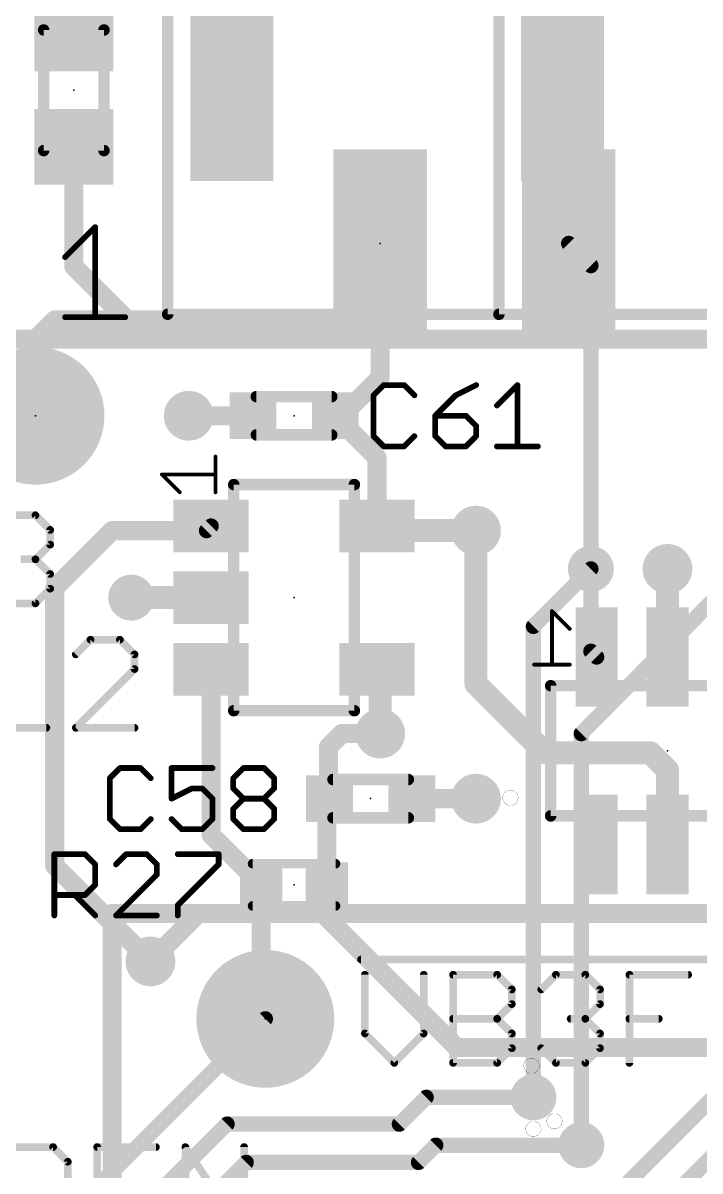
# Model space of a CAD drawing. Extents: x -18 to 144, y -21 to 125.
# Drawn here: x 34.89 to 43.87, y 83.45 to 98.68 of the extents above; entities that cross this region are included whole.
import ezdxf

# ---------------------------------------------------------------- set-up
doc = ezdxf.new("R2010")
doc.units = 0
for name, color, linetype in [('1', 251, 'CONTINUOUS'), ('114', 4, 'CONTINUOUS'), ('15', 251, 'CONTINUOUS'), ('16', 175, 'CONTINUOUS'), ('17', 1, 'CONTINUOUS'), ('18', 82, 'CONTINUOUS'), ('21', 253, 'CONTINUOUS'), ('22', 251, 'CONTINUOUS'), ('23', 7, 'CONTINUOUS'), ('24', 7, 'CONTINUOUS'), ('25', 253, 'CONTINUOUS'), ('27', 251, 'CONTINUOUS')]:
    doc.layers.add(name, color=color, linetype=linetype)

# ---------------------------------------------------------------- blocks, each defined once
blk = doc.blocks.new('ROUNDP')
at = {"const_width": 0.5}
blk.add_lwpolyline([(0, -0.25, 1), (0, 0.25, 1), (0, -0.25)], format="xyb", dxfattribs=at)
blk = doc.blocks.new('RECT')
blk.add_solid([(-0.5, -0.5), (0.5, -0.5), (-0.5, 0.5), (0.5, 0.5)])
blk = doc.blocks.new('ROUNDV')
at = {"const_width": 0.5}
blk.add_lwpolyline([(0, -0.25, 1), (0, 0.25, 1), (0, -0.25)], format="xyb", dxfattribs=at)

msp = doc.modelspace()

# ---------------------------------------------------------------- linework, layer by layer
at = {"layer": '1'}
for points, const_width in [([(35.56, 98.54), (35.56, 99.5426)], 0.254), ([(35.56, 97.04), (35.56, 95.4532)], 0.254), ([(39.624, 95.25), (39.624, 95.758)], 0.254), ([(42.124, 95.758), (42.418, 95.464)], 0.2032), ([(35.56, 95.4532), (36.2712, 94.742)], 0.254), ([(42.418, 95.464), (42.418, 91.44)], 0.2032), ([(39.116, 94.742), (39.624, 95.25)], 0.254), ([(39.624, 93.98), (39.624, 95.25)], 0.254), ([(35.306, 94.742), (35.052, 94.488)], 0.254), ([(35.306, 94.742), (36.2712, 94.742)], 0.254), ([(36.2712, 94.742), (39.116, 94.742)], 0.254), ([(35.052, 94.488), (35.052, 93.472)], 0.254), ([(39.116, 93.472), (39.624, 93.98)], 0.254), ([(37.9349, 93.472), (37.084, 93.472)], 0.254), ([(39.0271, 93.472), (39.116, 93.472)], 0.254), ([(39.581, 92.9181), (39.0271, 93.472)], 0.254), ([(39.581, 92.009), (39.581, 92.9181)], 0.254), ([(39.642, 91.948), (39.581, 92.009)], 0.3048), ([(35.306, 91.186), (36.068, 91.948)], 0.254), ([(36.068, 91.948), (37.32, 91.948)], 0.254), ([(37.32, 91.948), (37.381, 92.009)], 0.2032), ([(40.894, 91.948), (39.642, 91.948)], 0.3048), ([(42.418, 91.44), (41.656, 90.678)], 0.2032), ([(44.3738, 91.3638), (42.291, 89.2556)], 0.2032), ([(35.306, 87.503), (35.306, 91.186)], 0.254), ([(37.381, 91.059), (36.322, 91.059)], 0.3048), ([(41.656, 90.678), (41.656, 84.4296)], 0.2032), ([(37.381, 90.109), (37.381, 87.914)], 0.254), ([(39.581, 90.109), (39.624, 90.066)], 0.3048), ([(39.624, 90.066), (39.624, 89.2556)], 0.3048), ([(39.116, 89.2556), (38.9382, 89.0778)], 0.254), ([(39.624, 89.2556), (39.116, 89.2556)], 0.254), ([(42.291, 89.2556), (42.291, 83.7946)], 0.2032), ([(38.9382, 89.0778), (38.9382, 88.4047)], 0.254), ([(38.916, 87.249), (38.916, 88.4079)], 0.254), ([(38.916, 88.4079), (38.9509, 88.392)], 0.254), ([(38.9382, 88.4047), (38.9509, 88.392)], 0.254), ([(40.0431, 88.392), (40.894, 88.392)], 0.254), ([(37.381, 87.914), (38.046, 87.249)], 0.254), ([(36.576, 86.233), (35.306, 87.503)], 0.254), ([(38.046, 87.249), (38.046, 85.525)], 0.254), ([(38.046, 85.525), (38.1, 85.471)], 0.254), ([(33.782, 81.153), (38.1, 85.471)], 0.2032)]:
    msp.add_lwpolyline(points, dxfattribs=dict(at, const_width=const_width))
for points, const_width in [([(35.4965, 98.54, 1), (35.6235, 98.54)], 0.127), ([(35.6235, 97.04, 1), (35.4965, 97.04)], 0.127), ([(39.6875, 95.758, 1), (39.5605, 95.758)], 0.127), ([(42.1599, 95.7939, 1), (42.0881, 95.7221)], 0.1016), ([(35.6049, 95.4981, 1), (35.5151, 95.4083)], 0.127), ([(35.4965, 95.4532, 1), (35.6235, 95.4532)], 0.127), ([(42.4688, 95.464, 1), (42.3672, 95.464)], 0.1016), ([(42.3821, 95.4281, 1), (42.4539, 95.4999)], 0.1016), ([(39.6875, 95.25, 1), (39.5605, 95.25)], 0.127), ([(39.6689, 95.2051, 1), (39.5791, 95.2949)], 0.127), ([(39.5605, 95.25, 1), (39.6875, 95.25)], 0.127), ([(35.306, 94.8055, 1), (35.306, 94.6785)], 0.127), ([(35.3509, 94.6971, 1), (35.2611, 94.7869)], 0.127), ([(36.2712, 94.8055, 1), (36.2712, 94.6785)], 0.127), ([(36.2263, 94.6971, 1), (36.3161, 94.7869)], 0.127), ([(36.2712, 94.6785, 1), (36.2712, 94.8055)], 0.127), ([(39.0711, 94.7869, 1), (39.1609, 94.6971)], 0.127), ([(39.116, 94.6785, 1), (39.116, 94.8055)], 0.127), ([(35.1155, 94.488, 1), (34.9885, 94.488)], 0.127), ([(35.0071, 94.5329, 1), (35.0969, 94.4431)], 0.127), ([(39.5605, 93.98, 1), (39.6875, 93.98)], 0.127), ([(39.6689, 93.9351, 1), (39.5791, 94.0249)], 0.127), ([(34.9885, 93.472, 1), (35.1155, 93.472)], 0.127), ([(37.084, 93.5355, 1), (37.084, 93.4085)], 0.127), ([(37.9349, 93.4085, 1), (37.9349, 93.5355)], 0.127), ([(39.0271, 93.5355, 1), (39.0271, 93.4085)], 0.127), ([(39.072, 93.5169, 1), (38.9822, 93.4271)], 0.127), ([(39.0711, 93.5169, 1), (39.1609, 93.4271)], 0.127), ([(39.116, 93.4085, 1), (39.116, 93.5355)], 0.127), ([(39.6445, 92.9181, 1), (39.5175, 92.9181)], 0.127), ([(39.5361, 92.8732, 1), (39.6259, 92.963)], 0.127), ([(39.6349, 92.0629, 1), (39.5271, 91.9551)], 0.1524), ([(36.068, 92.0115, 1), (36.068, 91.8845)], 0.127), ([(36.1129, 91.9031, 1), (36.0231, 91.9929)], 0.127), ([(37.2841, 91.9839, 1), (37.3559, 91.9121)], 0.1016), ([(37.32, 91.8845, 1), (37.32, 92.0115)], 0.127), ([(37.4169, 91.9731, 1), (37.3451, 92.0449)], 0.1016), ([(39.5175, 92.009, 1), (39.6445, 92.009)], 0.127), ([(39.642, 92.0242, 1), (39.642, 91.8718)], 0.1524), ([(39.5881, 91.8941, 1), (39.6959, 92.0019)], 0.1524), ([(40.894, 91.8718, 1), (40.894, 92.0242)], 0.1524), ([(42.4539, 91.4041, 1), (42.3821, 91.4759)], 0.1016), ([(42.3672, 91.44, 1), (42.4688, 91.44)], 0.1016), ([(35.3695, 91.186, 1), (35.2425, 91.186)], 0.127), ([(35.2611, 91.2309, 1), (35.3509, 91.1411)], 0.127), ([(36.322, 91.1352, 1), (36.322, 90.9828)], 0.1524), ([(37.381, 90.9828, 1), (37.381, 91.1352)], 0.1524), ([(41.7068, 90.678, 1), (41.6052, 90.678)], 0.1016), ([(41.6201, 90.7139, 1), (41.6919, 90.6421)], 0.1016), ([(37.4445, 90.109, 1), (37.3175, 90.109)], 0.127), ([(39.6349, 90.1629, 1), (39.5271, 90.0551)], 0.1524), ([(39.7002, 90.066, 1), (39.5478, 90.066)], 0.1524), ([(39.5701, 90.0121, 1), (39.6779, 90.1199)], 0.1524), ([(39.116, 89.3191, 1), (39.116, 89.1921)], 0.127), ([(39.1609, 89.2107, 1), (39.0711, 89.3005)], 0.127), ([(39.5478, 89.2556, 1), (39.7002, 89.2556)], 0.1524), ([(39.624, 89.1921, 1), (39.624, 89.3191)], 0.127), ([(42.3418, 89.2556, 1), (42.2402, 89.2556)], 0.1016), ([(42.2549, 89.2913, 1), (42.3271, 89.2199)], 0.1016), ([(39.0017, 89.0778, 1), (38.8747, 89.0778)], 0.127), ([(38.8933, 89.1227, 1), (38.9831, 89.0329)], 0.127), ([(38.9795, 88.4079, 1), (38.8525, 88.4079)], 0.127), ([(38.9423, 88.4657, 1), (38.8897, 88.3501)], 0.127), ([(38.9831, 88.4496, 1), (38.8933, 88.3598)], 0.127), ([(38.906, 88.3471, 1), (38.9958, 88.4369)], 0.127), ([(38.9246, 88.3342, 1), (38.9772, 88.4498)], 0.127), ([(40.0431, 88.4555, 1), (40.0431, 88.3285)], 0.127), ([(40.894, 88.3285, 1), (40.894, 88.4555)], 0.127), ([(38.8747, 88.4047, 1), (39.0017, 88.4047)], 0.127), ([(37.4259, 87.9589, 1), (37.3361, 87.8691)], 0.127), ([(37.3175, 87.914, 1), (37.4445, 87.914)], 0.127), ([(35.3509, 87.5479, 1), (35.2611, 87.4581)], 0.127), ([(35.2425, 87.503, 1), (35.3695, 87.503)], 0.127), ([(38.1095, 87.249, 1), (37.9825, 87.249)], 0.127), ([(38.0011, 87.2041, 1), (38.0909, 87.2939)], 0.127), ([(38.8525, 87.249, 1), (38.9795, 87.249)], 0.127), ([(36.5311, 86.1881, 1), (36.6209, 86.2779)], 0.127), ([(38.0909, 85.5699, 1), (38.0011, 85.4801)], 0.127), ([(37.9825, 85.525, 1), (38.1095, 85.525)], 0.127), ([(38.0551, 85.4261, 1), (38.1449, 85.5159)], 0.127), ([(38.1359, 85.4351, 1), (38.0641, 85.5069)], 0.1016), ([(41.6052, 84.4296, 1), (41.7068, 84.4296)], 0.1016), ([(42.2402, 83.7946, 1), (42.3418, 83.7946)], 0.1016)]:
    msp.add_lwpolyline(points, format="xyb", dxfattribs=dict(at, const_width=const_width))
at = {"layer": '114', "const_width": 0.0025}
for points in [[(41.3512, 88.3031, 1), (41.3512, 88.5063, 1), (41.3512, 88.3031)], [(41.6306, 84.7471, 1), (41.6306, 84.9503, 1), (41.6306, 84.7471)], [(41.656, 83.9089, 1), (41.656, 84.1121, 1), (41.656, 83.9089)], [(41.9354, 84.0105, 1), (41.9354, 84.2137, 1), (41.9354, 84.0105)]]:
    msp.add_lwpolyline(points, format="xyb", dxfattribs=at)
at = {"layer": '15'}
for points, const_width in [([(85.09, 94.488), (7.62, 94.488)], 0.254), ([(36.068, 64.516), (36.068, 86.868)], 0.254), ([(36.068, 86.868), (73.152, 86.868)], 0.254), ([(37.211, 86.868), (36.576, 86.233)], 0.254), ([(38.862, 86.868), (37.211, 86.868)], 0.254), ([(40.64, 85.09), (38.862, 86.868)], 0.254), ([(56.134, 85.09), (40.64, 85.09)], 0.254), ([(44.069, 84.455), (42.672, 83.058)], 0.2032), ([(39.878, 84.074), (40.2336, 84.4296)], 0.2032), ([(40.2336, 84.4296), (41.656, 84.4296)], 0.2032), ([(36.576, 83.058), (37.592, 84.074)], 0.2032), ([(37.592, 84.074), (39.878, 84.074)], 0.2032), ([(40.132, 83.566), (40.3606, 83.7946)], 0.2032), ([(40.3606, 83.7946), (42.291, 83.7946)], 0.2032), ([(44.196, 83.82), (42.926, 82.55)], 0.2032), ([(37.084, 82.804), (37.846, 83.566)], 0.2032), ([(37.846, 83.566), (40.132, 83.566)], 0.2032)]:
    msp.add_lwpolyline(points, dxfattribs=dict(at, const_width=const_width))
for points, const_width in [([(36.1315, 86.868, 1), (36.0045, 86.868)], 0.127), ([(36.068, 86.9315, 1), (36.068, 86.8045)], 0.127), ([(37.211, 86.9315, 1), (37.211, 86.8045)], 0.127), ([(37.2559, 86.8231, 1), (37.1661, 86.9129)], 0.127), ([(38.9069, 86.9129, 1), (38.8171, 86.8231)], 0.127), ([(38.862, 86.8045, 1), (38.862, 86.9315)], 0.127), ([(36.5311, 86.2779, 1), (36.6209, 86.1881)], 0.127), ([(40.64, 85.1535, 1), (40.64, 85.0265)], 0.127), ([(40.5951, 85.0451, 1), (40.6849, 85.1349)], 0.127), ([(40.2336, 84.4804, 1), (40.2336, 84.3788)], 0.1016), ([(40.2695, 84.3937, 1), (40.1977, 84.4655)], 0.1016), ([(41.656, 84.3788, 1), (41.656, 84.4804)], 0.1016), ([(37.592, 84.1248, 1), (37.592, 84.0232)], 0.1016), ([(37.6279, 84.0381, 1), (37.5561, 84.1099)], 0.1016), ([(39.8421, 84.1099, 1), (39.9139, 84.0381)], 0.1016), ([(39.878, 84.0232, 1), (39.878, 84.1248)], 0.1016), ([(40.3606, 83.8454, 1), (40.3606, 83.7438)], 0.1016), ([(40.3965, 83.7587, 1), (40.3247, 83.8305)], 0.1016), ([(42.291, 83.7438, 1), (42.291, 83.8454)], 0.1016), ([(37.846, 83.6168, 1), (37.846, 83.5152)], 0.1016), ([(37.8819, 83.5301, 1), (37.8101, 83.6019)], 0.1016), ([(40.0961, 83.6019, 1), (40.1679, 83.5301)], 0.1016), ([(40.132, 83.5152, 1), (40.132, 83.6168)], 0.1016)]:
    msp.add_lwpolyline(points, format="xyb", dxfattribs=dict(at, const_width=const_width))
at = {"layer": '16'}
for points, const_width in [([(40.894, 89.916), (40.894, 91.948)], 0.3048), ([(42.418, 90.3478), (42.418, 91.44)], 0.2032), ([(43.434, 90.2716), (43.434, 91.44)], 0.3048), ([(42.4942, 90.2716), (42.418, 90.3478)], 0.2032), ([(41.8084, 89.0016), (40.894, 89.916)], 0.3048), ([(43.2054, 89.0016), (41.8084, 89.0016)], 0.3048), ([(43.434, 88.773), (43.2054, 89.0016)], 0.3048), ([(43.434, 87.7824), (43.434, 88.773)], 0.3048)]:
    msp.add_lwpolyline(points, dxfattribs=dict(at, const_width=const_width))
for points, const_width in [([(40.9702, 91.948, 1), (40.8178, 91.948)], 0.1524), ([(42.4688, 91.44, 1), (42.3672, 91.44)], 0.1016), ([(43.5102, 91.44, 1), (43.3578, 91.44)], 0.1524), ([(42.4539, 90.3837, 1), (42.3821, 90.3119)], 0.1016), ([(42.3672, 90.3478, 1), (42.4688, 90.3478)], 0.1016), ([(42.4583, 90.2357, 1), (42.5301, 90.3075)], 0.1016), ([(43.3578, 90.2716, 1), (43.5102, 90.2716)], 0.1524), ([(40.9479, 89.9699, 1), (40.8401, 89.8621)], 0.1524), ([(40.8178, 89.916, 1), (40.9702, 89.916)], 0.1524), ([(41.8084, 89.0778, 1), (41.8084, 88.9254)], 0.1524), ([(41.7545, 88.9477, 1), (41.8623, 89.0555)], 0.1524), ([(43.2593, 89.0555, 1), (43.1515, 88.9477)], 0.1524), ([(43.2054, 88.9254, 1), (43.2054, 89.0778)], 0.1524), ([(43.5102, 88.773, 1), (43.3578, 88.773)], 0.1524), ([(43.3801, 88.7191, 1), (43.4879, 88.8269)], 0.1524), ([(43.3578, 87.7824, 1), (43.5102, 87.7824)], 0.1524)]:
    msp.add_lwpolyline(points, format="xyb", dxfattribs=dict(at, const_width=const_width))
at = {"layer": '21'}
for points, const_width in [([(36.8046, 106.2482), (36.8046, 94.8182)], 0.1524), ([(35.96, 98.59), (35.16, 98.59)], 0.1524), ([(35.16, 98.59), (35.16, 96.99)], 0.1524), ([(35.96, 96.99), (35.96, 98.59)], 0.1524), ([(35.16, 96.99), (35.96, 96.99)], 0.1524), ([(35.4447, 95.5766), (35.843, 95.9749)], 0.0762), ([(35.843, 95.9749), (35.843, 94.7801)], 0.0762), ([(36.8046, 94.8182), (53.0352, 94.8182)], 0.1524), ([(35.4447, 94.7801), (36.2413, 94.7801)], 0.0762), ([(38.981, 93.726), (37.981, 93.726)], 0.1524), ([(37.981, 93.218), (38.981, 93.218)], 0.1524), ([(37.4396, 92.456), (37.4396, 92.9305)], 0.0508), ([(36.9651, 92.456), (36.7278, 92.6933)], 0.0508), ([(36.7278, 92.6933), (37.4396, 92.6933)], 0.0508), ([(39.281, 92.559), (37.681, 92.559)], 0.1524), ([(37.681, 92.559), (37.681, 89.559)], 0.1524), ([(39.281, 89.559), (39.281, 92.559)], 0.1524), ([(34.6617, 92.1522), (35.0515, 92.1522)], 0.1016), ([(35.0515, 92.1522), (35.2464, 91.9573)], 0.1016), ([(35.2464, 91.9573), (35.2464, 91.7624)], 0.1016), ([(35.2464, 91.7624), (35.0515, 91.5675)], 0.1016), ([(35.0515, 91.5675), (34.8566, 91.5675)], 0.1016), ([(35.0515, 91.5675), (35.2464, 91.3726)], 0.1016), ([(35.2464, 91.3726), (35.2464, 91.1777)], 0.1016), ([(35.2464, 91.1777), (35.0515, 90.9828)], 0.1016), ([(35.0515, 90.9828), (34.6617, 90.9828)], 0.1016), ([(37.681, 89.559), (39.281, 89.559)], 0.1524), ([(39.997, 88.646), (38.997, 88.646)], 0.1524), ([(38.997, 88.138), (39.997, 88.138)], 0.1524), ([(39.031, 87.529), (37.931, 87.529)], 0.127), ([(39.031, 86.969), (37.931, 86.969)], 0.127), ([(39.37, 86.2584), (46.3864, 86.2584)], 0.1016), ([(39.4208, 86.0562), (39.4208, 85.2766)], 0.1016), ([(40.2004, 85.2766), (40.2004, 86.0562)], 0.1016), ([(40.5902, 84.8868), (40.5902, 86.0562)], 0.1016), ([(40.5902, 86.0562), (41.1749, 86.0562)], 0.1016), ([(41.1749, 86.0562), (41.3698, 85.8613)], 0.1016), ([(41.7596, 85.8613), (41.9545, 86.0562)], 0.1016), ([(41.9545, 86.0562), (42.3443, 86.0562)], 0.1016), ([(42.3443, 86.0562), (42.5392, 85.8613)], 0.1016), ([(42.929, 84.8868), (42.929, 86.0562)], 0.1016), ([(42.929, 86.0562), (43.7086, 86.0562)], 0.1016), ([(41.3698, 85.8613), (41.3698, 85.6664)], 0.1016), ([(42.5392, 85.8613), (42.5392, 85.6664)], 0.1016), ([(41.3698, 85.6664), (41.1749, 85.4715)], 0.1016), ([(42.5392, 85.6664), (42.3443, 85.4715)], 0.1016), ([(40.5902, 85.4715), (41.1749, 85.4715)], 0.1016), ([(41.1749, 85.4715), (41.3698, 85.2766)], 0.1016), ([(42.3443, 85.4715), (42.1494, 85.4715)], 0.1016), ([(42.3443, 85.4715), (42.5392, 85.2766)], 0.1016), ([(42.929, 85.4715), (43.3188, 85.4715)], 0.1016), ([(39.4208, 85.2766), (39.8106, 84.8868)], 0.1016), ([(39.8106, 84.8868), (40.2004, 85.2766)], 0.1016), ([(41.3698, 85.2766), (41.3698, 85.0817)], 0.1016), ([(42.5392, 85.2766), (42.5392, 85.0817)], 0.1016), ([(41.3698, 85.0817), (41.1749, 84.8868)], 0.1016), ([(41.9545, 84.8868), (41.7596, 85.0817)], 0.1016), ([(42.5392, 85.0817), (42.3443, 84.8868)], 0.1016), ([(41.1749, 84.8868), (40.5902, 84.8868)], 0.1016), ([(42.3443, 84.8868), (41.9545, 84.8868)], 0.1016), ([(34.7004, 83.7702), (35.2851, 83.7702)], 0.1016), ([(35.2851, 83.7702), (35.48, 83.5753)], 0.1016), ([(36.6494, 83.7702), (35.8698, 83.7702)], 0.1016), ([(35.8698, 83.7702), (35.8698, 82.6008)], 0.1016), ([(37.0392, 82.6008), (37.0392, 83.7702)], 0.1016), ([(37.0392, 83.7702), (37.8188, 82.6008)], 0.1016), ([(37.8188, 82.6008), (37.8188, 83.7702)], 0.1016), ([(35.48, 83.5753), (35.48, 83.1855)], 0.1016)]:
    msp.add_lwpolyline(points, dxfattribs=dict(at, const_width=const_width))
for points, const_width in [([(35.16, 98.6281, 1), (35.16, 98.5519)], 0.0762), ([(35.1981, 98.59, 1), (35.1219, 98.59)], 0.0762), ([(35.9981, 98.59, 1), (35.9219, 98.59)], 0.0762), ([(35.96, 98.5519, 1), (35.96, 98.6281)], 0.0762), ([(35.16, 97.0281, 1), (35.16, 96.9519)], 0.0762), ([(35.1219, 96.99, 1), (35.1981, 96.99)], 0.0762), ([(35.9219, 96.99, 1), (35.9981, 96.99)], 0.0762), ([(35.96, 96.9519, 1), (35.96, 97.0281)], 0.0762), ([(35.862, 95.9749, 1), (35.8239, 95.9749)], 0.0381), ([(35.8564, 95.9614, 1), (35.8295, 95.9884)], 0.0381), ([(35.4312, 95.5901, 1), (35.4582, 95.5632)], 0.0381), ([(36.8046, 94.8563, 1), (36.8046, 94.7801)], 0.0762), ([(35.4447, 94.7991, 1), (35.4447, 94.7611)], 0.0381), ([(35.8239, 94.7801, 1), (35.862, 94.7801)], 0.0381), ([(36.2413, 94.7611, 1), (36.2413, 94.7991)], 0.0381), ([(36.7665, 94.8182, 1), (36.8427, 94.8182)], 0.0762), ([(37.981, 93.7641, 1), (37.981, 93.6879)], 0.0762), ([(38.981, 93.6879, 1), (38.981, 93.7641)], 0.0762), ([(37.981, 93.2561, 1), (37.981, 93.1799)], 0.0762), ([(38.981, 93.1799, 1), (38.981, 93.2561)], 0.0762), ([(37.4523, 92.9305, 1), (37.4269, 92.9305)], 0.0254), ([(36.7278, 92.706, 1), (36.7278, 92.6806)], 0.0254), ([(36.7368, 92.7022, 1), (36.7188, 92.6843)], 0.0254), ([(37.4396, 92.6806, 1), (37.4396, 92.706)], 0.0254), ([(37.681, 92.5971, 1), (37.681, 92.5209)], 0.0762), ([(37.7191, 92.559, 1), (37.6429, 92.559)], 0.0762), ([(39.3191, 92.559, 1), (39.2429, 92.559)], 0.0762), ([(39.281, 92.5209, 1), (39.281, 92.5971)], 0.0762), ([(36.9561, 92.447, 1), (36.974, 92.465)], 0.0254), ([(37.4269, 92.456, 1), (37.4523, 92.456)], 0.0254), ([(35.0694, 92.1702, 1), (35.0335, 92.1342)], 0.0508), ([(35.0515, 92.1268, 1), (35.0515, 92.1776)], 0.0508), ([(35.2718, 91.9573, 1), (35.221, 91.9573)], 0.0508), ([(35.2284, 91.9393, 1), (35.2643, 91.9753)], 0.0508), ([(35.221, 91.7624, 1), (35.2718, 91.7624)], 0.0508), ([(35.2643, 91.7444, 1), (35.2284, 91.7804)], 0.0508), ([(35.0694, 91.5855, 1), (35.0335, 91.5495)], 0.0508), ([(35.0335, 91.5855, 1), (35.0694, 91.5495)], 0.0508), ([(35.0515, 91.5421, 1), (35.0515, 91.5929)], 0.0508), ([(35.2718, 91.3726, 1), (35.221, 91.3726)], 0.0508), ([(35.2284, 91.3546, 1), (35.2643, 91.3906)], 0.0508), ([(35.221, 91.1777, 1), (35.2718, 91.1777)], 0.0508), ([(35.2643, 91.1597, 1), (35.2284, 91.1957)], 0.0508), ([(35.0335, 91.0008, 1), (35.0694, 90.9648)], 0.0508), ([(35.0515, 90.9574, 1), (35.0515, 91.0082)], 0.0508), ([(37.681, 89.5971, 1), (37.681, 89.5209)], 0.0762), ([(37.6429, 89.559, 1), (37.7191, 89.559)], 0.0762), ([(39.2429, 89.559, 1), (39.3191, 89.559)], 0.0762), ([(39.281, 89.5209, 1), (39.281, 89.5971)], 0.0762), ([(38.997, 88.6841, 1), (38.997, 88.6079)], 0.0762), ([(39.997, 88.6079, 1), (39.997, 88.6841)], 0.0762), ([(38.997, 88.1761, 1), (38.997, 88.0999)], 0.0762), ([(39.997, 88.0999, 1), (39.997, 88.1761)], 0.0762), ([(37.931, 87.5608, 1), (37.931, 87.4973)], 0.0635), ([(39.031, 87.4973, 1), (39.031, 87.5608)], 0.0635), ([(37.931, 87.0008, 1), (37.931, 86.9373)], 0.0635), ([(39.031, 86.9373, 1), (39.031, 87.0008)], 0.0635), ([(39.37, 86.2838, 1), (39.37, 86.233)], 0.0508), ([(39.4462, 86.0562, 1), (39.3954, 86.0562)], 0.0508), ([(40.2258, 86.0562, 1), (40.175, 86.0562)], 0.0508), ([(40.6156, 86.0562, 1), (40.5648, 86.0562)], 0.0508), ([(40.5902, 86.0816, 1), (40.5902, 86.0308)], 0.0508), ([(41.1929, 86.0742, 1), (41.1569, 86.0382)], 0.0508), ([(41.1749, 86.0308, 1), (41.1749, 86.0816)], 0.0508), ([(41.9545, 86.0816, 1), (41.9545, 86.0308)], 0.0508), ([(41.9725, 86.0382, 1), (41.9365, 86.0742)], 0.0508), ([(42.3623, 86.0742, 1), (42.3263, 86.0382)], 0.0508), ([(42.3443, 86.0308, 1), (42.3443, 86.0816)], 0.0508), ([(42.9544, 86.0562, 1), (42.9036, 86.0562)], 0.0508), ([(42.929, 86.0816, 1), (42.929, 86.0308)], 0.0508), ([(43.7086, 86.0308, 1), (43.7086, 86.0816)], 0.0508), ([(41.3952, 85.8613, 1), (41.3444, 85.8613)], 0.0508), ([(42.5646, 85.8613, 1), (42.5138, 85.8613)], 0.0508), ([(41.3518, 85.8433, 1), (41.3878, 85.8793)], 0.0508), ([(41.7416, 85.8793, 1), (41.7776, 85.8433)], 0.0508), ([(42.5212, 85.8433, 1), (42.5572, 85.8793)], 0.0508), ([(41.3444, 85.6664, 1), (41.3952, 85.6664)], 0.0508), ([(41.3878, 85.6484, 1), (41.3518, 85.6844)], 0.0508), ([(42.5138, 85.6664, 1), (42.5646, 85.6664)], 0.0508), ([(42.5572, 85.6484, 1), (42.5212, 85.6844)], 0.0508), ([(40.5902, 85.4969, 1), (40.5902, 85.4461)], 0.0508), ([(41.1929, 85.4895, 1), (41.1569, 85.4535)], 0.0508), ([(41.1569, 85.4895, 1), (41.1929, 85.4535)], 0.0508), ([(41.1749, 85.4461, 1), (41.1749, 85.4969)], 0.0508), ([(42.1494, 85.4969, 1), (42.1494, 85.4461)], 0.0508), ([(42.3623, 85.4895, 1), (42.3263, 85.4535)], 0.0508), ([(42.3263, 85.4895, 1), (42.3623, 85.4535)], 0.0508), ([(42.3443, 85.4461, 1), (42.3443, 85.4969)], 0.0508), ([(42.929, 85.4969, 1), (42.929, 85.4461)], 0.0508), ([(43.3188, 85.4461, 1), (43.3188, 85.4969)], 0.0508), ([(39.4388, 85.2946, 1), (39.4028, 85.2586)], 0.0508), ([(39.3954, 85.2766, 1), (39.4462, 85.2766)], 0.0508), ([(40.175, 85.2766, 1), (40.2258, 85.2766)], 0.0508), ([(40.2184, 85.2586, 1), (40.1824, 85.2946)], 0.0508), ([(41.3952, 85.2766, 1), (41.3444, 85.2766)], 0.0508), ([(41.3518, 85.2586, 1), (41.3878, 85.2946)], 0.0508), ([(42.5646, 85.2766, 1), (42.5138, 85.2766)], 0.0508), ([(42.5212, 85.2586, 1), (42.5572, 85.2946)], 0.0508), ([(41.3444, 85.0817, 1), (41.3952, 85.0817)], 0.0508), ([(41.3878, 85.0637, 1), (41.3518, 85.0997)], 0.0508), ([(41.7776, 85.0997, 1), (41.7416, 85.0637)], 0.0508), ([(42.5138, 85.0817, 1), (42.5646, 85.0817)], 0.0508), ([(42.5572, 85.0637, 1), (42.5212, 85.0997)], 0.0508), ([(39.7926, 84.9048, 1), (39.8286, 84.8688)], 0.0508), ([(39.7926, 84.8688, 1), (39.8286, 84.9048)], 0.0508), ([(40.5902, 84.9122, 1), (40.5902, 84.8614)], 0.0508), ([(40.5648, 84.8868, 1), (40.6156, 84.8868)], 0.0508), ([(41.1569, 84.9048, 1), (41.1929, 84.8688)], 0.0508), ([(41.1749, 84.8614, 1), (41.1749, 84.9122)], 0.0508), ([(41.9545, 84.9122, 1), (41.9545, 84.8614)], 0.0508), ([(41.9365, 84.8688, 1), (41.9725, 84.9048)], 0.0508), ([(42.3263, 84.9048, 1), (42.3623, 84.8688)], 0.0508), ([(42.3443, 84.8614, 1), (42.3443, 84.9122)], 0.0508), ([(42.9036, 84.8868, 1), (42.9544, 84.8868)], 0.0508), ([(35.303, 83.7882, 1), (35.2671, 83.7522)], 0.0508), ([(35.2851, 83.7448, 1), (35.2851, 83.7956)], 0.0508), ([(35.8698, 83.7956, 1), (35.8698, 83.7448)], 0.0508), ([(35.8952, 83.7702, 1), (35.8444, 83.7702)], 0.0508), ([(36.6494, 83.7448, 1), (36.6494, 83.7956)], 0.0508), ([(37.0603, 83.7843, 1), (37.018, 83.7561)], 0.0508), ([(37.0646, 83.7702, 1), (37.0138, 83.7702)], 0.0508), ([(37.8442, 83.7702, 1), (37.7934, 83.7702)], 0.0508), ([(35.5054, 83.5753, 1), (35.4546, 83.5753)], 0.0508), ([(35.462, 83.5573, 1), (35.4979, 83.5933)], 0.0508)]:
    msp.add_lwpolyline(points, format="xyb", dxfattribs=dict(at, const_width=const_width))
at = {"layer": '22'}
for points, const_width in [([(41.1988, 94.8182), (41.1988, 106.2482)], 0.1524), ([(57.4294, 94.8182), (41.1988, 94.8182)], 0.1524), ([(42.1386, 90.6445), (41.9013, 90.8818)], 0.0508), ([(41.9013, 90.8818), (41.9013, 90.17)], 0.0508), ([(42.1386, 90.17), (41.6641, 90.17)], 0.0508), ([(41.8846, 88.1634), (41.8846, 89.8906)], 0.1524), ([(41.8846, 89.8906), (44.9834, 89.8906)], 0.1524), ([(44.9834, 88.1634), (41.8846, 88.1634)], 0.1524)]:
    msp.add_lwpolyline(points, dxfattribs=dict(at, const_width=const_width))
for points, const_width in [([(41.1988, 94.8563, 1), (41.1988, 94.7801)], 0.0762), ([(41.1607, 94.8182, 1), (41.2369, 94.8182)], 0.0762), ([(41.914, 90.8818, 1), (41.8886, 90.8818)], 0.0254), ([(41.9103, 90.8908, 1), (41.8924, 90.8728)], 0.0254), ([(42.1296, 90.6356, 1), (42.1476, 90.6535)], 0.0254), ([(41.6641, 90.1827, 1), (41.6641, 90.1573)], 0.0254), ([(41.8886, 90.17, 1), (41.914, 90.17)], 0.0254), ([(42.1386, 90.1573, 1), (42.1386, 90.1827)], 0.0254), ([(41.9227, 89.8906, 1), (41.8465, 89.8906)], 0.0762), ([(41.8846, 89.9287, 1), (41.8846, 89.8525)], 0.0762), ([(41.8846, 88.2015, 1), (41.8846, 88.1253)], 0.0762), ([(41.8465, 88.1634, 1), (41.9227, 88.1634)], 0.0762)]:
    msp.add_lwpolyline(points, format="xyb", dxfattribs=dict(at, const_width=const_width))
at = {"layer": '23'}
for p in [(35.56, 97.79), (39.624, 95.758), (35.052, 93.472), (38.481, 93.472), (38.481, 91.059), (39.497, 88.392), (38.481, 87.249), (38.1, 85.471)]:
    msp.add_point(p, dxfattribs=at)
at = {"layer": '24'}
msp.add_point((43.434, 89.027), dxfattribs=at)
at = {"layer": '25', "const_width": 0.0381}
for points in [[(35.3204, 87.6561, 1), (35.2823, 87.6561)], [(35.3014, 87.6751, 1), (35.3014, 87.637)], [(35.7216, 87.6696, 1), (35.6946, 87.6426)], [(35.7081, 87.637, 1), (35.7081, 87.6751)], [(36.2555, 87.6751, 1), (36.2555, 87.637)], [(36.269, 87.6426, 1), (36.2421, 87.6696)], [(36.5402, 87.6696, 1), (36.5132, 87.6426)], [(36.5267, 87.637, 1), (36.5267, 87.6751)], [(36.9385, 87.6751, 1), (36.9385, 87.637)], [(37.4999, 87.6561, 1), (37.4618, 87.6561)], [(37.4808, 87.637, 1), (37.4808, 87.6751)], [(35.8627, 87.5205, 1), (35.8246, 87.5205)], [(35.8302, 87.507, 1), (35.8572, 87.534)], [(36.1065, 87.534, 1), (36.1334, 87.507)], [(36.6813, 87.5205, 1), (36.6432, 87.5205)], [(36.6488, 87.507, 1), (36.6757, 87.534)], [(37.4618, 87.5205, 1), (37.4999, 87.5205)], [(37.4943, 87.507, 1), (37.4674, 87.534)], [(35.8572, 87.2359, 1), (35.8302, 87.2628)], [(36.6432, 87.3849, 1), (36.6813, 87.3849)], [(36.6757, 87.3715, 1), (36.6488, 87.3984)], [(35.3014, 87.1328, 1), (35.3014, 87.0947)], [(35.586, 87.1272, 1), (35.5591, 87.1003)], [(35.6946, 87.1272, 1), (35.7216, 87.1003)], [(35.7081, 87.0947, 1), (35.7081, 87.1328)], [(35.8246, 87.2493, 1), (35.8627, 87.2493)], [(36.9576, 86.9782, 1), (36.9195, 86.9782)], [(36.925, 86.9917, 1), (36.952, 86.9647)], [(35.2823, 86.8426, 1), (35.3204, 86.8426)], [(35.8302, 86.8291, 1), (35.8572, 86.8561)], [(36.1065, 86.8561, 1), (36.1334, 86.8291)], [(36.1199, 86.8616, 1), (36.1199, 86.8236)], [(36.6623, 86.8236, 1), (36.6623, 86.8616)], [(36.9195, 86.8426, 1), (36.9576, 86.8426)]]:
    msp.add_lwpolyline(points, format="xyb", dxfattribs=at)
at = {"layer": '25', "const_width": 0.0762}
for points in [[(35.3014, 86.8426), (35.3014, 87.6561)], [(35.3014, 87.6561), (35.7081, 87.6561)], [(35.7081, 87.6561), (35.8437, 87.5205)], [(36.2555, 87.6561), (36.1199, 87.5205)], [(36.5267, 87.6561), (36.2555, 87.6561)], [(36.6623, 87.5205), (36.5267, 87.6561)], [(36.9385, 87.6561), (37.4808, 87.6561)], [(37.4808, 87.6561), (37.4808, 87.5205)], [(35.8437, 87.5205), (35.8437, 87.2493)], [(36.6623, 87.3849), (36.6623, 87.5205)], [(37.4808, 87.5205), (36.9385, 86.9782)], [(35.8437, 87.2493), (35.7081, 87.1138)], [(36.1199, 86.8426), (36.6623, 87.3849)], [(35.7081, 87.1138), (35.3014, 87.1138)], [(35.5725, 87.1138), (35.8437, 86.8426)], [(36.9385, 86.9782), (36.9385, 86.8426)], [(36.6623, 86.8426), (36.1199, 86.8426)]]:
    msp.add_lwpolyline(points, dxfattribs=at)
at = {"layer": '27'}
for points, const_width in [([(39.6707, 93.8791), (39.5351, 93.7435)], 0.0762), ([(39.9418, 93.8791), (39.6707, 93.8791)], 0.0762), ([(40.0774, 93.7435), (39.9418, 93.8791)], 0.0762), ([(40.896, 93.8791), (40.6248, 93.7435)], 0.0762), ([(41.1723, 93.6079), (41.4434, 93.8791)], 0.0762), ([(41.4434, 93.8791), (41.4434, 93.0656)], 0.0762), ([(39.5351, 93.7435), (39.5351, 93.2012)], 0.0762), ([(40.6248, 93.7435), (40.3537, 93.4723)], 0.0762), ([(40.3537, 93.4723), (40.3537, 93.2012)], 0.0762), ([(40.7604, 93.4723), (40.3537, 93.4723)], 0.0762), ([(40.896, 93.3368), (40.7604, 93.4723)], 0.0762), ([(40.896, 93.2012), (40.896, 93.3368)], 0.0762), ([(39.5351, 93.2012), (39.6707, 93.0656)], 0.0762), ([(39.9418, 93.0656), (40.0774, 93.2012)], 0.0762), ([(40.3537, 93.2012), (40.4893, 93.0656)], 0.0762), ([(40.7604, 93.0656), (40.896, 93.2012)], 0.0762), ([(39.6707, 93.0656), (39.9418, 93.0656)], 0.0762), ([(40.4893, 93.0656), (40.7604, 93.0656)], 0.0762), ([(41.1723, 93.0656), (41.7146, 93.0656)], 0.0762), ([(35.7808, 90.5012), (35.5859, 90.3063)], 0.1016), ([(36.1706, 90.5012), (35.7808, 90.5012)], 0.1016), ([(36.3655, 90.3063), (36.1706, 90.5012)], 0.1016), ([(36.3655, 90.1114), (36.3655, 90.3063)], 0.1016), ([(35.5859, 89.3318), (36.3655, 90.1114)], 0.1016), ([(34.4165, 89.3318), (35.1961, 89.3318)], 0.1016), ([(36.3655, 89.3318), (35.5859, 89.3318)], 0.1016), ([(36.1735, 88.7991), (36.038, 88.6635)], 0.0762), ([(36.4447, 88.7991), (36.1735, 88.7991)], 0.0762), ([(36.5803, 88.6635), (36.4447, 88.7991)], 0.0762), ([(37.3989, 88.7991), (36.8565, 88.7991)], 0.0762), ([(36.8565, 88.7991), (36.8565, 88.3923)], 0.0762), ([(37.6751, 88.6635), (37.8107, 88.7991)], 0.0762), ([(37.8107, 88.7991), (38.0819, 88.7991)], 0.0762), ([(38.0819, 88.7991), (38.2174, 88.6635)], 0.0762), ([(36.038, 88.6635), (36.038, 88.1212)], 0.0762), ([(37.6751, 88.5279), (37.6751, 88.6635)], 0.0762), ([(38.2174, 88.6635), (38.2174, 88.5279)], 0.0762), ([(36.8565, 88.3923), (37.1277, 88.5279)], 0.0762), ([(37.1277, 88.5279), (37.2633, 88.5279)], 0.0762), ([(37.2633, 88.5279), (37.3989, 88.3923)], 0.0762), ([(37.8107, 88.3923), (37.6751, 88.5279)], 0.0762), ([(38.2174, 88.5279), (38.0819, 88.3923)], 0.0762), ([(37.3989, 88.3923), (37.3989, 88.1212)], 0.0762), ([(37.6751, 88.2568), (37.8107, 88.3923)], 0.0762), ([(37.8107, 88.3923), (38.0819, 88.3923)], 0.0762), ([(38.0819, 88.3923), (38.2174, 88.2568)], 0.0762), ([(37.6751, 88.1212), (37.6751, 88.2568)], 0.0762), ([(38.2174, 88.2568), (38.2174, 88.1212)], 0.0762), ([(36.038, 88.1212), (36.1735, 87.9856)], 0.0762), ([(36.4447, 87.9856), (36.5803, 88.1212)], 0.0762), ([(36.9921, 87.9856), (36.8565, 88.1212)], 0.0762), ([(37.3989, 88.1212), (37.2633, 87.9856)], 0.0762), ([(37.8107, 87.9856), (37.6751, 88.1212)], 0.0762), ([(38.2174, 88.1212), (38.0819, 87.9856)], 0.0762), ([(36.1735, 87.9856), (36.4447, 87.9856)], 0.0762), ([(37.2633, 87.9856), (36.9921, 87.9856)], 0.0762), ([(38.0819, 87.9856), (37.8107, 87.9856)], 0.0762)]:
    msp.add_lwpolyline(points, dxfattribs=dict(at, const_width=const_width))
for points, const_width in [([(39.6707, 93.8981, 1), (39.6707, 93.86)], 0.0381), ([(39.6842, 93.8656, 1), (39.6572, 93.8926)], 0.0381), ([(39.9553, 93.8926, 1), (39.9284, 93.8656)], 0.0381), ([(39.9418, 93.86, 1), (39.9418, 93.8981)], 0.0381), ([(40.9045, 93.8621, 1), (40.8875, 93.8961)], 0.0381), ([(41.4625, 93.8791, 1), (41.4244, 93.8791)], 0.0381), ([(41.4569, 93.8656, 1), (41.4299, 93.8926)], 0.0381), ([(39.5541, 93.7435, 1), (39.516, 93.7435)], 0.0381), ([(39.5216, 93.757, 1), (39.5486, 93.73)], 0.0381), ([(40.064, 93.73, 1), (40.0909, 93.757)], 0.0381), ([(40.6163, 93.7606, 1), (40.6334, 93.7265)], 0.0381), ([(40.6383, 93.73, 1), (40.6114, 93.757)], 0.0381), ([(41.1588, 93.6214, 1), (41.1857, 93.5945)], 0.0381), ([(40.3727, 93.4723, 1), (40.3346, 93.4723)], 0.0381), ([(40.3537, 93.4914, 1), (40.3537, 93.4533)], 0.0381), ([(40.3402, 93.4858, 1), (40.3671, 93.4589)], 0.0381), ([(40.7739, 93.4858, 1), (40.747, 93.4589)], 0.0381), ([(40.7604, 93.4533, 1), (40.7604, 93.4914)], 0.0381), ([(40.9151, 93.3368, 1), (40.877, 93.3368)], 0.0381), ([(40.8825, 93.3233, 1), (40.9095, 93.3502)], 0.0381), ([(39.516, 93.2012, 1), (39.5541, 93.2012)], 0.0381), ([(39.5486, 93.2147, 1), (39.5216, 93.1877)], 0.0381), ([(40.0909, 93.1877, 1), (40.064, 93.2147)], 0.0381), ([(40.3671, 93.2147, 1), (40.3402, 93.1877)], 0.0381), ([(40.3346, 93.2012, 1), (40.3727, 93.2012)], 0.0381), ([(40.877, 93.2012, 1), (40.9151, 93.2012)], 0.0381), ([(40.9095, 93.1877, 1), (40.8825, 93.2147)], 0.0381), ([(39.6707, 93.0846, 1), (39.6707, 93.0466)], 0.0381), ([(39.6572, 93.0521, 1), (39.6842, 93.0791)], 0.0381), ([(39.9284, 93.0791, 1), (39.9553, 93.0521)], 0.0381), ([(39.9418, 93.0466, 1), (39.9418, 93.0846)], 0.0381), ([(40.4893, 93.0846, 1), (40.4893, 93.0466)], 0.0381), ([(40.4758, 93.0521, 1), (40.5027, 93.0791)], 0.0381), ([(40.747, 93.0791, 1), (40.7739, 93.0521)], 0.0381), ([(40.7604, 93.0466, 1), (40.7604, 93.0846)], 0.0381), ([(41.1723, 93.0846, 1), (41.1723, 93.0466)], 0.0381), ([(41.4244, 93.0656, 1), (41.4625, 93.0656)], 0.0381), ([(41.7146, 93.0466, 1), (41.7146, 93.0846)], 0.0381), ([(35.7808, 90.5266, 1), (35.7808, 90.4758)], 0.0508), ([(35.7988, 90.4832, 1), (35.7628, 90.5192)], 0.0508), ([(36.1886, 90.5192, 1), (36.1526, 90.4832)], 0.0508), ([(36.1706, 90.4758, 1), (36.1706, 90.5266)], 0.0508), ([(35.5679, 90.3243, 1), (35.6039, 90.2883)], 0.0508), ([(36.3909, 90.3063, 1), (36.3401, 90.3063)], 0.0508), ([(36.3475, 90.2883, 1), (36.3835, 90.3243)], 0.0508), ([(36.3401, 90.1114, 1), (36.3909, 90.1114)], 0.0508), ([(36.3835, 90.0934, 1), (36.3475, 90.1294)], 0.0508), ([(35.1961, 89.3064, 1), (35.1961, 89.3572)], 0.0508), ([(35.5679, 89.3498, 1), (35.6039, 89.3138)], 0.0508), ([(35.5859, 89.3572, 1), (35.5859, 89.3064)], 0.0508), ([(36.3655, 89.3064, 1), (36.3655, 89.3572)], 0.0508), ([(36.1735, 88.8181, 1), (36.1735, 88.78)], 0.0381), ([(36.187, 88.7856, 1), (36.1601, 88.8126)], 0.0381), ([(36.4582, 88.8126, 1), (36.4312, 88.7856)], 0.0381), ([(36.4447, 88.78, 1), (36.4447, 88.8181)], 0.0381), ([(36.8756, 88.7991, 1), (36.8375, 88.7991)], 0.0381), ([(36.8565, 88.8181, 1), (36.8565, 88.78)], 0.0381), ([(37.3989, 88.78, 1), (37.3989, 88.8181)], 0.0381), ([(37.8107, 88.8181, 1), (37.8107, 88.78)], 0.0381), ([(37.8242, 88.7856, 1), (37.7972, 88.8126)], 0.0381), ([(38.0953, 88.8126, 1), (38.0684, 88.7856)], 0.0381), ([(38.0819, 88.78, 1), (38.0819, 88.8181)], 0.0381), ([(36.0245, 88.677, 1), (36.0514, 88.65)], 0.0381), ([(36.057, 88.6635, 1), (36.0189, 88.6635)], 0.0381), ([(36.5668, 88.65, 1), (36.5938, 88.677)], 0.0381), ([(37.6616, 88.677, 1), (37.6886, 88.65)], 0.0381), ([(37.6942, 88.6635, 1), (37.6561, 88.6635)], 0.0381), ([(38.2365, 88.6635, 1), (38.1984, 88.6635)], 0.0381), ([(38.204, 88.65, 1), (38.2309, 88.677)], 0.0381), ([(37.1277, 88.547, 1), (37.1277, 88.5089)], 0.0381), ([(37.1362, 88.5109, 1), (37.1192, 88.545)], 0.0381), ([(37.2768, 88.5414, 1), (37.2498, 88.5145)], 0.0381), ([(37.2633, 88.5089, 1), (37.2633, 88.547)], 0.0381), ([(37.6886, 88.5414, 1), (37.6616, 88.5145)], 0.0381), ([(37.6561, 88.5279, 1), (37.6942, 88.5279)], 0.0381), ([(38.1984, 88.5279, 1), (38.2365, 88.5279)], 0.0381), ([(38.2309, 88.5145, 1), (38.204, 88.5414)], 0.0381), ([(36.848, 88.4094, 1), (36.8651, 88.3753)], 0.0381), ([(36.8375, 88.3923, 1), (36.8756, 88.3923)], 0.0381), ([(37.4179, 88.3923, 1), (37.3798, 88.3923)], 0.0381), ([(37.3854, 88.3789, 1), (37.4123, 88.4058)], 0.0381), ([(37.8107, 88.4114, 1), (37.8107, 88.3733)], 0.0381), ([(37.8242, 88.3789, 1), (37.7972, 88.4058)], 0.0381), ([(37.7972, 88.3789, 1), (37.8242, 88.4058)], 0.0381), ([(38.0953, 88.4058, 1), (38.0684, 88.3789)], 0.0381), ([(38.0684, 88.4058, 1), (38.0953, 88.3789)], 0.0381), ([(38.0819, 88.3733, 1), (38.0819, 88.4114)], 0.0381), ([(37.6616, 88.2702, 1), (37.6886, 88.2433)], 0.0381), ([(37.6942, 88.2568, 1), (37.6561, 88.2568)], 0.0381), ([(38.2365, 88.2568, 1), (38.1984, 88.2568)], 0.0381), ([(38.204, 88.2433, 1), (38.2309, 88.2702)], 0.0381), ([(36.0514, 88.1347, 1), (36.0245, 88.1077)], 0.0381), ([(36.0189, 88.1212, 1), (36.057, 88.1212)], 0.0381), ([(36.5938, 88.1077, 1), (36.5668, 88.1347)], 0.0381), ([(36.87, 88.1347, 1), (36.8431, 88.1077)], 0.0381), ([(37.3798, 88.1212, 1), (37.4179, 88.1212)], 0.0381), ([(37.4123, 88.1077, 1), (37.3854, 88.1347)], 0.0381), ([(37.6886, 88.1347, 1), (37.6616, 88.1077)], 0.0381), ([(37.6561, 88.1212, 1), (37.6942, 88.1212)], 0.0381), ([(38.1984, 88.1212, 1), (38.2365, 88.1212)], 0.0381), ([(38.2309, 88.1077, 1), (38.204, 88.1347)], 0.0381), ([(36.1735, 88.0046, 1), (36.1735, 87.9666)], 0.0381), ([(36.1601, 87.9721, 1), (36.187, 87.9991)], 0.0381), ([(36.4312, 87.9991, 1), (36.4582, 87.9721)], 0.0381), ([(36.4447, 87.9666, 1), (36.4447, 88.0046)], 0.0381), ([(36.9921, 88.0046, 1), (36.9921, 87.9666)], 0.0381), ([(36.9787, 87.9721, 1), (37.0056, 87.9991)], 0.0381), ([(37.2498, 87.9991, 1), (37.2768, 87.9721)], 0.0381), ([(37.2633, 87.9666, 1), (37.2633, 88.0046)], 0.0381), ([(37.8107, 88.0046, 1), (37.8107, 87.9666)], 0.0381), ([(37.7972, 87.9721, 1), (37.8242, 87.9991)], 0.0381), ([(38.0684, 87.9991, 1), (38.0953, 87.9721)], 0.0381), ([(38.0819, 87.9666, 1), (38.0819, 88.0046)], 0.0381)]:
    msp.add_lwpolyline(points, format="xyb", dxfattribs=dict(at, const_width=const_width))

# ---------------------------------------------------------------- block references
at = {"layer": '1'}
for p, xscale, yscale in [((37.6541, 100.688), 1.1, 8.2), ((39.624, 95.758), 1.24, 2.5), ((42.124, 95.758), 1.24, 2.5), ((38.9509, 88.392), 0.62, 0.62), ((40.0431, 88.392), 0.62, 0.62), ((38.046, 87.249), 0.56, 0.6), ((38.916, 87.249), 0.56, 0.6)]:
    msp.add_blockref('RECT', p, dxfattribs=dict(at, xscale=xscale, yscale=yscale))
at = {"layer": '1', "yscale": 1.05, "rotation": 90}
for p in [(35.56, 98.54), (35.56, 97.04)]:
    msp.add_blockref('RECT', p, dxfattribs=at)
at = {"layer": '1', "xscale": 0.62, "yscale": 0.62, "rotation": 180}
for p in [(37.9349, 93.472), (39.0271, 93.472)]:
    msp.add_blockref('RECT', p, dxfattribs=at)
at = {"layer": '1', "yscale": 0.7}
for p in [(37.381, 92.009), (39.581, 92.009), (37.381, 91.059), (37.381, 90.109), (39.581, 90.109)]:
    msp.add_blockref('RECT', p, dxfattribs=at)
at = {"layer": '16'}
for p, xscale, yscale, rotation in [((42.04, 100.688), 1.1, 8.2, 180), ((42.4942, 90.2716), 1.3208, 0.5588, 270), ((43.434, 90.2716), 1.3208, 0.5588, 270), ((42.4942, 87.7824), 1.3208, 0.5588, 270), ((43.434, 87.7824), 1.3208, 0.5588, 270)]:
    msp.add_blockref('RECT', p, dxfattribs=dict(at, xscale=xscale, yscale=yscale, rotation=rotation))
at = {"layer": '17'}
for p, xscale, yscale in [((35.052, 93.472), 1.8288, 1.8288), ((35.052, 93.472), 1.8288, 1.8288), ((35.052, 93.472), 1.6002, 1.6002), ((35.052, 93.472), 1.6002, 1.6002), ((38.1, 85.471), 1.8288, 1.8288), ((38.1, 85.471), 1.8288, 1.8288), ((38.1, 85.471), 1.6002, 1.6002), ((38.1, 85.471), 1.6002, 1.6002)]:
    msp.add_blockref('ROUNDP', p, dxfattribs=dict(at, xscale=xscale, yscale=yscale))
at = {"layer": '18'}
for p, xscale, yscale in [((37.084, 93.472), 0.6604, 0.6604), ((37.084, 93.472), 0.6604, 0.6604), ((37.084, 93.472), 0.6604, 0.6604), ((37.084, 93.472), 0.6604, 0.6604), ((40.894, 91.948), 0.6604, 0.6604), ((40.894, 91.948), 0.6604, 0.6604), ((40.894, 91.948), 0.6604, 0.6604), ((40.894, 91.948), 0.6604, 0.6604), ((42.418, 91.44), 0.6096, 0.6096), ((42.418, 91.44), 0.6096, 0.6096), ((42.418, 91.44), 0.6096, 0.6096), ((42.418, 91.44), 0.6096, 0.6096), ((43.434, 91.44), 0.6604, 0.6604), ((43.434, 91.44), 0.6604, 0.6604), ((43.434, 91.44), 0.6604, 0.6604), ((43.434, 91.44), 0.6604, 0.6604), ((36.322, 91.059), 0.6096, 0.6096), ((36.322, 91.059), 0.6096, 0.6096), ((36.322, 91.059), 0.6096, 0.6096), ((36.322, 91.059), 0.6096, 0.6096), ((39.624, 89.2556), 0.6604, 0.6604), ((39.624, 89.2556), 0.6604, 0.6604), ((39.624, 89.2556), 0.6604, 0.6604), ((39.624, 89.2556), 0.6604, 0.6604), ((40.894, 88.392), 0.6604, 0.6604), ((40.894, 88.392), 0.6604, 0.6604), ((40.894, 88.392), 0.6604, 0.6604), ((40.894, 88.392), 0.6604, 0.6604), ((36.576, 86.233), 0.6604, 0.6604), ((36.576, 86.233), 0.6604, 0.6604), ((36.576, 86.233), 0.6604, 0.6604), ((36.576, 86.233), 0.6604, 0.6604), ((41.656, 84.4296), 0.6096, 0.6096), ((41.656, 84.4296), 0.6096, 0.6096), ((41.656, 84.4296), 0.6096, 0.6096), ((41.656, 84.4296), 0.6096, 0.6096), ((42.291, 83.7946), 0.6096, 0.6096), ((42.291, 83.7946), 0.6096, 0.6096), ((42.291, 83.7946), 0.6096, 0.6096), ((42.291, 83.7946), 0.6096, 0.6096)]:
    msp.add_blockref('ROUNDV', p, dxfattribs=dict(at, xscale=xscale, yscale=yscale))

doc.saveas('drawing.dxf')
